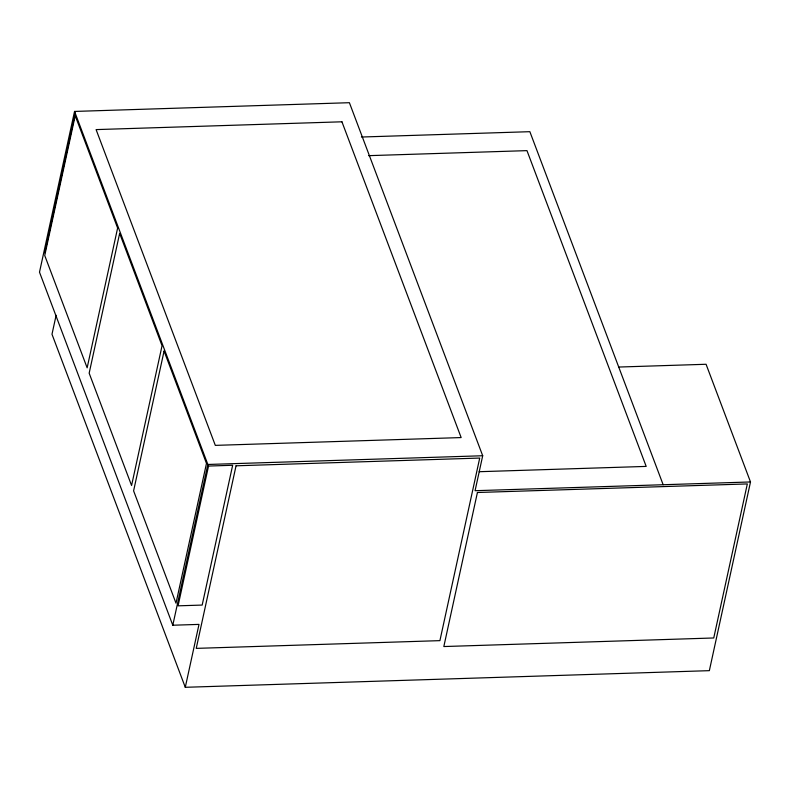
<?xml version="1.0" encoding="UTF-8"?>
<svg xmlns="http://www.w3.org/2000/svg" width="790" height="790" viewBox="0 0 790 790"><rect width="100%" height="100%" fill="white"/><g stroke="black" fill="none" stroke-linecap="round" stroke-linejoin="round"><path stroke-width="1.19" d="M750.5 481.959L475.076 490.699L482.7 455.751L349.397 102.7L74.546 111.43L39.5 272.175L172.793 625.226L199.001 624.396L185.285 687.3L709.351 670.661L750.5 481.959L706.072 364.269L618.718 367.044M44.773 252.78L75.248 113M56.13 315.259L51.992 334.249L185.285 687.3M172.793 625.226L207.849 464.471L74.546 111.43M361.445 137.025L529.863 131.683L663.156 484.724M368.565 155.66L526.97 150.633L646.19 466.406L479.194 471.709M207.849 464.471L482.7 455.751M75.208 115.715L44.734 255.496L87.147 367.824L117.621 228.034L75.208 115.715M119.645 233.396L89.161 373.176L131.575 485.504L162.049 345.724L119.645 233.396M164.073 351.076L133.599 490.857L176.002 603.185L206.486 463.404L164.073 351.076M208.54 466.051L178.066 605.831L202.171 605.071L232.655 465.28L208.54 466.051M236.052 465.794L196.236 648.373L439.912 640.641L479.718 458.062L236.052 465.794M477.417 492.496L443.832 646.546L713.745 637.974L747.33 483.934L477.417 492.496M341.932 121.798L96.094 129.6L215.315 445.372L461.153 437.571L341.932 121.798"/></g></svg>
